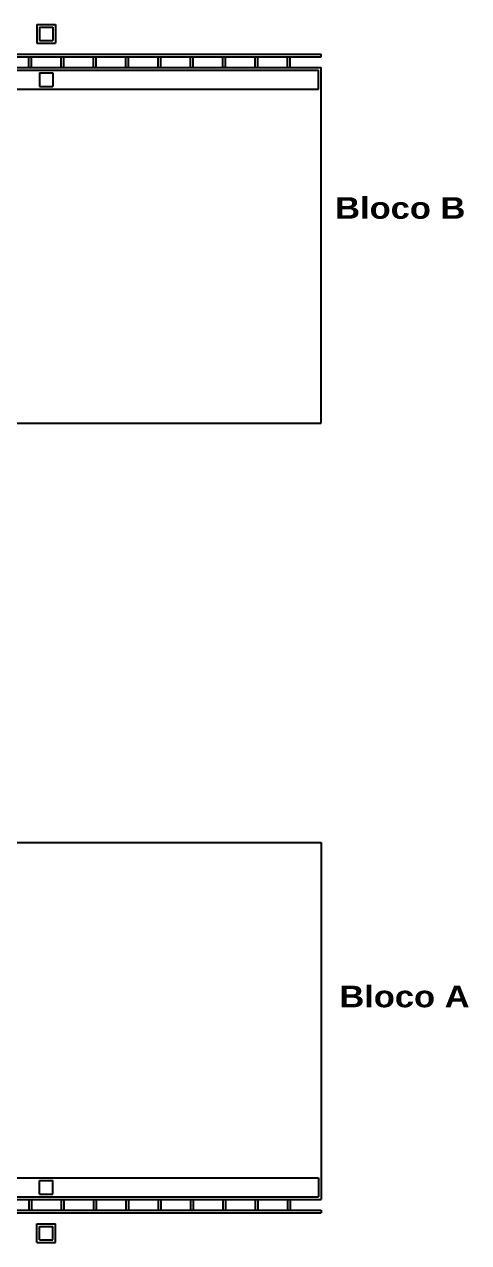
# Model space of a CAD drawing. Extents: x 720.6 to 807.7, y 14 to 59.2.
# Drawn here: x 791.22 to 807.7, y 14 to 59.2 of the extents above; entities that cross this region are included whole.
import ezdxf

# ---------------------------------------------------------------- set-up
doc = ezdxf.new("R2010")
doc.units = 0
doc.header["$MEASUREMENT"] = 0
doc.layers.add('PISO', color=1, linetype='CONTINUOUS')
doc.layers.add('TEXTO', color=2, linetype='CONTINUOUS')
doc.styles.add('ARIAL', font='')
doc.styles.get('ARIAL').set_extended_font_data('Arial Black')

msp = doc.modelspace()

# ---------------------------------------------------------------- linework, layer by layer
at = {"layer": 'PISO', "linetype": 'Continuous'}
for p, q in [((791.675, 59.2), (792.375, 59.2)), ((791.675, 59.2), (791.675, 58.5)), ((791.775, 59.1), (792.275, 59.1)), ((791.775, 59.1), (791.775, 58.6)), ((792.275, 59.1), (792.275, 58.6)), ((792.375, 59.2), (792.375, 58.5)), ((791.675, 58.5), (792.375, 58.5)), ((791.775, 58.6), (792.275, 58.6)), ((790.226, 58.1), (802.226, 58.1)), ((790.226, 58), (802.226, 58)), ((791.376, 57.6), (791.376, 58)), ((791.476, 57.6), (791.476, 58)), ((792.576, 57.6), (792.576, 58)), ((792.676, 57.6), (792.676, 58)), ((793.776, 57.6), (793.776, 58)), ((793.876, 57.6), (793.876, 58)), ((794.976, 57.6), (794.976, 58)), ((795.076, 57.6), (795.076, 58)), ((796.176, 57.6), (796.176, 58)), ((796.276, 57.6), (796.276, 58)), ((797.376, 57.6), (797.376, 58)), ((797.476, 57.6), (797.476, 58)), ((798.576, 57.6), (798.576, 58)), ((798.676, 57.6), (798.676, 58)), ((799.776, 57.6), (799.776, 58)), ((799.876, 57.6), (799.876, 58)), ((800.976, 57.6), (800.976, 58)), ((801.076, 57.6), (801.076, 58)), ((802.226, 58), (802.226, 58.1)), ((790.226, 57.6), (802.226, 57.6)), ((790.376, 57.5), (802.126, 57.5)), ((802.126, 56.8), (802.126, 57.5)), ((802.226, 44.4), (802.226, 57.6)), ((791.774, 57.4), (792.274, 57.4)), ((791.774, 57.4), (791.774, 56.9)), ((792.274, 57.4), (792.274, 56.9)), ((790.376, 56.8), (802.126, 56.8)), ((791.774, 56.9), (792.274, 56.9)), ((783.026, 44.4), (802.226, 44.4)), ((780.786, 28.85), (802.226, 28.85)), ((802.226, 28.85), (802.226, 15.6)), ((790.376, 16.4), (802.126, 16.4)), ((791.774, 16.3), (792.274, 16.3)), ((791.774, 15.8), (791.774, 16.3)), ((792.274, 15.8), (792.274, 16.3)), ((802.126, 16.4), (802.126, 15.7)), ((790.226, 15.6), (802.226, 15.6)), ((790.376, 15.7), (802.126, 15.7)), ((791.376, 15.6), (791.376, 15.2)), ((791.476, 15.6), (791.476, 15.2)), ((791.774, 15.8), (792.274, 15.8)), ((792.576, 15.6), (792.576, 15.2)), ((792.676, 15.6), (792.676, 15.2)), ((793.776, 15.6), (793.776, 15.2)), ((793.876, 15.6), (793.876, 15.2)), ((794.976, 15.6), (794.976, 15.2)), ((795.076, 15.6), (795.076, 15.2)), ((796.176, 15.6), (796.176, 15.2)), ((796.276, 15.6), (796.276, 15.2)), ((797.376, 15.6), (797.376, 15.2)), ((797.476, 15.6), (797.476, 15.2)), ((798.576, 15.6), (798.576, 15.2)), ((798.676, 15.6), (798.676, 15.2)), ((799.776, 15.6), (799.776, 15.2)), ((799.876, 15.6), (799.876, 15.2)), ((800.976, 15.6), (800.976, 15.2)), ((801.076, 15.6), (801.076, 15.2)), ((790.226, 15.2), (802.226, 15.2)), ((790.226, 15.1), (802.226, 15.1)), ((802.226, 15.2), (802.226, 15.1)), ((791.675, 14.7), (792.375, 14.7)), ((791.675, 14), (791.675, 14.7)), ((791.775, 14.1), (791.775, 14.6)), ((791.775, 14.6), (792.275, 14.6)), ((792.275, 14.1), (792.275, 14.6)), ((792.375, 14), (792.375, 14.7)), ((791.775, 14.1), (792.275, 14.1)), ((791.675, 14), (792.375, 14))]:
    msp.add_line(p, q, dxfattribs=at)

# ---------------------------------------------------------------- texts
at = {"layer": 'TEXTO', "color": 3, "ltscale": 0.35, "style": 'ARIAL'}
for s, p in [('Bloco B', (802.75, 51.988)), ('Bloco A', (802.905, 22.732))]:
    msp.add_text(s, height=0.8, dxfattribs=at).set_placement(p)

doc.saveas('drawing.dxf')
